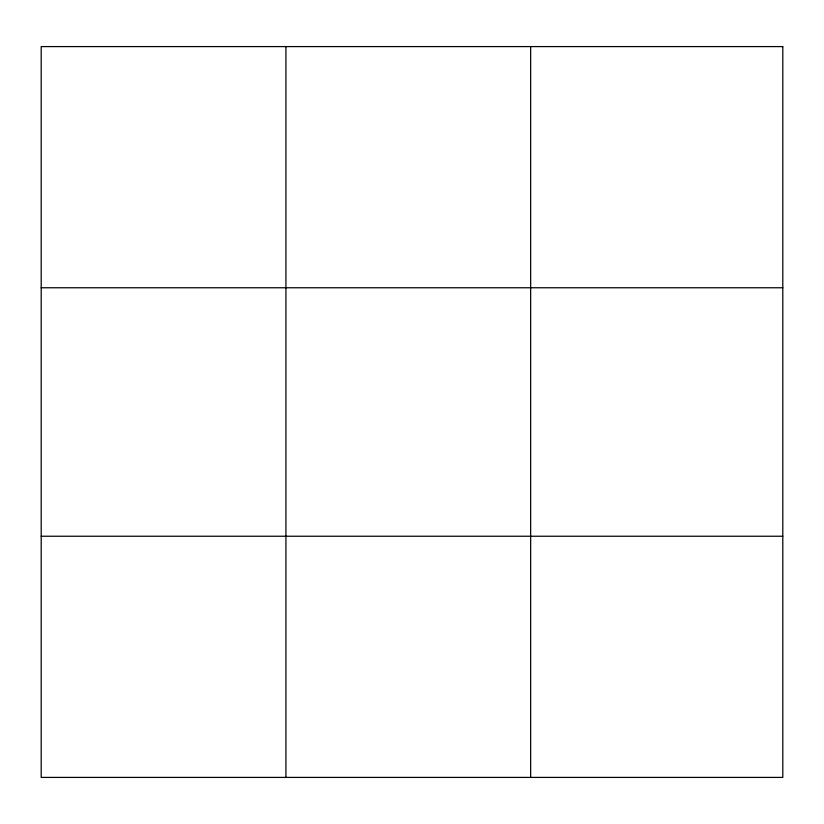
<?xml version="1.0" encoding="UTF-8"?>
<svg xmlns="http://www.w3.org/2000/svg" width="824" height="824" viewBox="0 0 824 824"><rect width="100%" height="100%" fill="white"/><g stroke="black" fill="none" stroke-linecap="round" stroke-linejoin="round"><path stroke-width="1.24" d="M285.928 46.587L285.928 777.413M530.656 46.587L530.656 777.413M41.2 287.761L782.8 287.761M41.2 536.239L782.8 536.239M782.8 46.587L782.8 777.413L41.2 777.413L41.2 46.587L782.8 46.587"/></g></svg>
